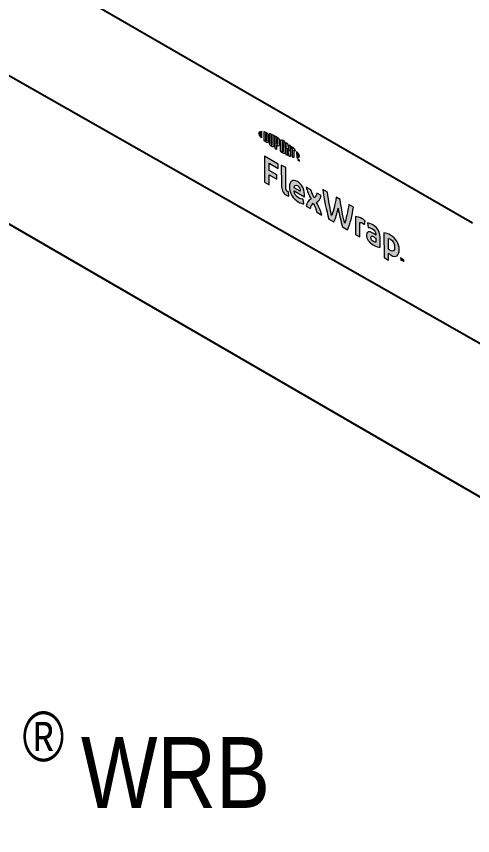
# Model space of a CAD drawing. Header units: inches. Extents: x -26 to 76, y -15 to 22.
# Drawn here: x 63.754 to 64.762, y 3.844 to 5.653 of the extents above; entities that cross this region are included whole.
import ezdxf

# ---------------------------------------------------------------- set-up
doc = ezdxf.new("R2010")
doc.units = ezdxf.units.IN
doc.header["$MEASUREMENT"] = 0
for name, color, linetype, lineweight in [('.ATI-TEXT_2', 7, 'Continuous', 0), ('G-ANNO-TTLB', 7, 'Continuous', 0), ('TYVEK', 7, 'Continuous', 0)]:
    doc.layers.add(name, color=color, linetype=linetype, lineweight=lineweight)

# ---------------------------------------------------------------- blocks, each defined once
blk = doc.blocks.new('Block_304')
at = {"layer": 'TYVEK', "color": 93, "lineweight": 25, "true_color": 0x6bbe46}
blk.add_line((64.7613, 5.197), (63.1698, 6.1159), dxfattribs=at)
blk = doc.blocks.new('Block_303')
at = {"layer": 'TYVEK'}
blk.add_blockref('Block_304', (0, 0), dxfattribs=at)
blk = doc.blocks.new('Block_302')
at = {"layer": 'TYVEK'}
blk.add_blockref('Block_303', (0, 0), dxfattribs=at)
blk = doc.blocks.new('Block_309')
at = {"layer": 'TYVEK', "true_color": 0x000000, "transparency": 33554687}
h = blk.add_hatch(color=18, dxfattribs=at)
h.dxf.hatch_style = 2
edge = h.paths.add_edge_path()
edge.add_spline(control_points=[(64.3022, 5.2873), (64.3022, 5.2873), (64.3021, 5.3448), (64.3021, 5.3448), (64.3021, 5.3448), (64.3324, 5.3274), (64.3324, 5.3274), (64.3324, 5.3274), (64.3325, 5.3174), (64.3325, 5.3174), (64.3325, 5.3174), (64.3123, 5.329), (64.3123, 5.329), (64.3123, 5.329), (64.3123, 5.3134), (64.3123, 5.3134), (64.3123, 5.3134), (64.3293, 5.3036), (64.3293, 5.3036), (64.3293, 5.3036), (64.3293, 5.2936), (64.3293, 5.2936), (64.3293, 5.2936), (64.3124, 5.3033), (64.3124, 5.3033), (64.3124, 5.3033), (64.3124, 5.2815), (64.3124, 5.2815), (64.3124, 5.2815), (64.3022, 5.2873), (64.3022, 5.2873)], knot_values=[0, 0, 0, 0, 1, 1, 1, 2, 2, 2, 3, 3, 3, 4, 4, 4, 5, 5, 5, 6, 6, 6, 7, 7, 7, 8, 8, 8, 9, 9, 9, 10, 10, 10, 10], degree=3, periodic=0)
h = blk.add_hatch(color=18, dxfattribs=at)
h.dxf.hatch_style = 2
edge = h.paths.add_edge_path()
edge.add_spline(control_points=[(64.3491, 5.2756), (64.3491, 5.2712), (64.3501, 5.2682), (64.3529, 5.2666), (64.3536, 5.2662), (64.3544, 5.2658), (64.355, 5.2656), (64.355, 5.2656), (64.3557, 5.2563), (64.3557, 5.2563), (64.3544, 5.2567), (64.3522, 5.2577), (64.3507, 5.2585), (64.3426, 5.2632), (64.3393, 5.2712), (64.3392, 5.2811), (64.3392, 5.2811), (64.3391, 5.325), (64.3391, 5.325), (64.3391, 5.325), (64.349, 5.32), (64.349, 5.32), (64.349, 5.32), (64.3491, 5.2756), (64.3491, 5.2756)], knot_values=[0, 0, 0, 0, 1, 1, 1, 2, 2, 2, 3, 3, 3, 4, 4, 4, 5, 5, 5, 6, 6, 6, 7, 7, 7, 8, 8, 8, 8], degree=3, periodic=0)
h = blk.add_hatch(color=18, dxfattribs=at)
h.dxf.hatch_style = 2
edge = h.paths.add_edge_path()
edge.add_spline(control_points=[(64.3673, 5.2749), (64.3673, 5.2749), (64.3808, 5.2671), (64.3808, 5.2671), (64.3808, 5.2671), (64.3808, 5.2681), (64.3808, 5.2681), (64.3808, 5.2727), (64.3787, 5.2773), (64.3747, 5.2796), (64.3706, 5.2819), (64.3679, 5.2801), (64.3673, 5.2749)], knot_values=[0, 0, 0, 0, 1, 1, 1, 2, 2, 2, 3, 3, 3, 4, 4, 4, 4], degree=3, periodic=0)
edge = h.paths.add_edge_path()
edge.add_spline(control_points=[(64.3889, 5.2394), (64.3858, 5.2395), (64.3812, 5.241), (64.3765, 5.2437), (64.365, 5.2503), (64.3571, 5.2632), (64.3571, 5.2768), (64.3571, 5.2899), (64.3643, 5.2946), (64.3747, 5.2886), (64.3841, 5.2833), (64.3902, 5.2721), (64.3902, 5.2611), (64.3902, 5.2586), (64.3901, 5.2566), (64.39, 5.255), (64.39, 5.255), (64.3674, 5.2679), (64.3674, 5.2679), (64.3684, 5.2608), (64.3717, 5.2559), (64.3774, 5.2527), (64.3809, 5.2507), (64.3843, 5.2497), (64.3873, 5.2494), (64.3873, 5.2494), (64.3889, 5.2394), (64.3889, 5.2394)], knot_values=[0, 0, 0, 0, 1, 1, 1, 2, 2, 2, 3, 3, 3, 4, 4, 4, 5, 5, 5, 6, 6, 6, 7, 7, 7, 8, 8, 8, 9, 9, 9, 9], degree=3, periodic=0)
h = blk.add_hatch(color=18, dxfattribs=at)
h.dxf.hatch_style = 2
edge = h.paths.add_edge_path()
edge.add_spline(control_points=[(64.4048, 5.2504), (64.4, 5.2593), (64.3962, 5.2671), (64.394, 5.2766), (64.394, 5.2766), (64.4046, 5.2705), (64.4046, 5.2705), (64.4055, 5.2663), (64.4087, 5.2589), (64.4118, 5.2524), (64.4144, 5.2554), (64.4167, 5.2589), (64.4172, 5.2632), (64.4172, 5.2632), (64.4272, 5.2575), (64.4272, 5.2575), (64.4253, 5.25), (64.4222, 5.2458), (64.4169, 5.2426), (64.422, 5.233), (64.4255, 5.2252), (64.4285, 5.2148), (64.4285, 5.2148), (64.4179, 5.2209), (64.4179, 5.2209), (64.4164, 5.2264), (64.4128, 5.2346), (64.4098, 5.2408), (64.4071, 5.2379), (64.4045, 5.2344), (64.4035, 5.2292), (64.4035, 5.2292), (64.394, 5.2346), (64.394, 5.2346), (64.3958, 5.2422), (64.3991, 5.2468), (64.4048, 5.2504)], knot_values=[0, 0, 0, 0, 1, 1, 1, 2, 2, 2, 3, 3, 3, 4, 4, 4, 5, 5, 5, 6, 6, 6, 7, 7, 7, 8, 8, 8, 9, 9, 9, 10, 10, 10, 11, 11, 11, 12, 12, 12, 12], degree=3, periodic=0)
h = blk.add_hatch(color=18, dxfattribs=at)
h.dxf.hatch_style = 2
edge = h.paths.add_edge_path()
edge.add_spline(control_points=[(64.4881, 5.238), (64.4881, 5.238), (64.4985, 5.2321), (64.4985, 5.2321), (64.4959, 5.2145), (64.4912, 5.1946), (64.4852, 5.1823), (64.4852, 5.1823), (64.474, 5.1887), (64.474, 5.1887), (64.4705, 5.201), (64.4673, 5.2149), (64.4647, 5.2298), (64.462, 5.2179), (64.459, 5.2076), (64.4554, 5.1994), (64.4554, 5.1994), (64.4442, 5.2058), (64.4442, 5.2058), (64.4385, 5.2248), (64.4334, 5.2503), (64.4307, 5.271), (64.4307, 5.271), (64.441, 5.2651), (64.441, 5.2651), (64.4433, 5.2465), (64.4473, 5.2247), (64.4503, 5.2134), (64.4533, 5.2213), (64.458, 5.2374), (64.4601, 5.2541), (64.4601, 5.2541), (64.4692, 5.2489), (64.4692, 5.2489), (64.4714, 5.2298), (64.476, 5.2082), (64.4792, 5.1968), (64.482, 5.2048), (64.486, 5.2219), (64.4881, 5.238)], knot_values=[0, 0, 0, 0, 1, 1, 1, 2, 2, 2, 3, 3, 3, 4, 4, 4, 5, 5, 5, 6, 6, 6, 7, 7, 7, 8, 8, 8, 9, 9, 9, 10, 10, 10, 11, 11, 11, 12, 12, 12, 13, 13, 13, 13], degree=3, periodic=0)
h = blk.add_hatch(color=18, dxfattribs=at)
h.dxf.hatch_style = 2
edge = h.paths.add_edge_path()
edge.add_spline(control_points=[(64.5179, 5.2064), (64.5204, 5.205), (64.5229, 5.2032), (64.5243, 5.202), (64.5243, 5.202), (64.5229, 5.1935), (64.5229, 5.1935), (64.5217, 5.1947), (64.5202, 5.1958), (64.5187, 5.1966), (64.516, 5.1981), (64.5143, 5.1986), (64.5128, 5.1986), (64.5128, 5.1986), (64.5128, 5.1664), (64.5128, 5.1664), (64.5128, 5.1664), (64.503, 5.1721), (64.503, 5.1721), (64.503, 5.1721), (64.5029, 5.2114), (64.5029, 5.2114), (64.5068, 5.2114), (64.5127, 5.2094), (64.5179, 5.2064)], knot_values=[0, 0, 0, 0, 1, 1, 1, 2, 2, 2, 3, 3, 3, 4, 4, 4, 5, 5, 5, 6, 6, 6, 7, 7, 7, 8, 8, 8, 8], degree=3, periodic=0)
h = blk.add_hatch(color=18, dxfattribs=at)
h.dxf.hatch_style = 2
edge = h.paths.add_edge_path()
edge.add_spline(control_points=[(64.5478, 5.1546), (64.5478, 5.1546), (64.5478, 5.1634), (64.5478, 5.1634), (64.5461, 5.1648), (64.5444, 5.166), (64.5427, 5.167), (64.5395, 5.1689), (64.5369, 5.1688), (64.5369, 5.165), (64.5369, 5.1615), (64.539, 5.1585), (64.5428, 5.1563), (64.545, 5.1551), (64.5467, 5.1546), (64.5478, 5.1546)], knot_values=[0, 0, 0, 0, 1, 1, 1, 2, 2, 2, 3, 3, 3, 4, 4, 4, 5, 5, 5, 5], degree=3, periodic=0)
edge = h.paths.add_edge_path()
edge.add_spline(control_points=[(64.5418, 5.1488), (64.5321, 5.1544), (64.5272, 5.1627), (64.5271, 5.1701), (64.5271, 5.1782), (64.5329, 5.1797), (64.5414, 5.1749), (64.5434, 5.1737), (64.546, 5.1719), (64.5478, 5.1706), (64.5478, 5.1706), (64.5478, 5.1725), (64.5478, 5.1725), (64.5478, 5.1775), (64.5453, 5.1814), (64.5405, 5.1841), (64.5373, 5.1859), (64.534, 5.1872), (64.5311, 5.1875), (64.5311, 5.1875), (64.5293, 5.1974), (64.5293, 5.1974), (64.5323, 5.1971), (64.5373, 5.1953), (64.5416, 5.1928), (64.5521, 5.1868), (64.5573, 5.1774), (64.5573, 5.1663), (64.5573, 5.1663), (64.5574, 5.1435), (64.5574, 5.1435), (64.5545, 5.1434), (64.549, 5.1447), (64.5418, 5.1488)], knot_values=[0, 0, 0, 0, 1, 1, 1, 2, 2, 2, 3, 3, 3, 4, 4, 4, 5, 5, 5, 6, 6, 6, 7, 7, 7, 8, 8, 8, 9, 9, 9, 10, 10, 10, 11, 11, 11, 11], degree=3, periodic=0)
h = blk.add_hatch(color=18, dxfattribs=at)
h.dxf.hatch_style = 2
edge = h.paths.add_edge_path()
edge.add_spline(control_points=[(64.5802, 5.1361), (64.5865, 5.1325), (64.5894, 5.1353), (64.5894, 5.1437), (64.5894, 5.1511), (64.5867, 5.1576), (64.5802, 5.1613), (64.5784, 5.1623), (64.5771, 5.1627), (64.5756, 5.1629), (64.5756, 5.1629), (64.5757, 5.1399), (64.5757, 5.1399), (64.577, 5.1384), (64.5782, 5.1373), (64.5802, 5.1361)], knot_values=[0, 0, 0, 0, 1, 1, 1, 2, 2, 2, 3, 3, 3, 4, 4, 4, 5, 5, 5, 5], degree=3, periodic=0)
edge = h.paths.add_edge_path()
edge.add_spline(control_points=[(64.5817, 5.1261), (64.5792, 5.1275), (64.5775, 5.1288), (64.5757, 5.1306), (64.5757, 5.1306), (64.5757, 5.115), (64.5757, 5.115), (64.5757, 5.115), (64.566, 5.1206), (64.566, 5.1206), (64.566, 5.1206), (64.5658, 5.1754), (64.5658, 5.1754), (64.5699, 5.1752), (64.5756, 5.1733), (64.5806, 5.1704), (64.5923, 5.1637), (64.5993, 5.1515), (64.5994, 5.1383), (64.5994, 5.1248), (64.5928, 5.1197), (64.5817, 5.1261)], knot_values=[0, 0, 0, 0, 1, 1, 1, 2, 2, 2, 3, 3, 3, 4, 4, 4, 5, 5, 5, 6, 6, 6, 7, 7, 7, 7], degree=3, periodic=0)
h = blk.add_hatch(color=18, dxfattribs=at)
h.dxf.hatch_style = 2
edge = h.paths.add_edge_path()
edge.add_spline(control_points=[(64.6064, 5.1177), (64.6068, 5.1165), (64.6071, 5.1155), (64.6076, 5.1145), (64.608, 5.115), (64.6083, 5.1156), (64.6086, 5.1164), (64.6086, 5.1164), (64.6097, 5.1158), (64.6097, 5.1158), (64.6097, 5.1158), (64.6097, 5.1116), (64.6097, 5.1116), (64.6097, 5.1116), (64.6088, 5.1121), (64.6088, 5.1121), (64.6088, 5.1121), (64.6088, 5.114), (64.6088, 5.114), (64.6088, 5.114), (64.6088, 5.1147), (64.6088, 5.1147), (64.6085, 5.1142), (64.6082, 5.1137), (64.6079, 5.1134), (64.6079, 5.1134), (64.6072, 5.1138), (64.6072, 5.1138), (64.6069, 5.1145), (64.6065, 5.1154), (64.6062, 5.1162), (64.6062, 5.1162), (64.6063, 5.1155), (64.6063, 5.1155), (64.6063, 5.1155), (64.6063, 5.1135), (64.6063, 5.1135), (64.6063, 5.1135), (64.6054, 5.114), (64.6054, 5.114), (64.6054, 5.114), (64.6054, 5.1183), (64.6054, 5.1183), (64.6054, 5.1183), (64.6064, 5.1177), (64.6064, 5.1177)], knot_values=[0, 0, 0, 0, 1, 1, 1, 2, 2, 2, 3, 3, 3, 4, 4, 4, 5, 5, 5, 6, 6, 6, 7, 7, 7, 8, 8, 8, 9, 9, 9, 10, 10, 10, 11, 11, 11, 12, 12, 12, 13, 13, 13, 14, 14, 14, 15, 15, 15, 15], degree=3, periodic=0)
edge = h.paths.add_edge_path()
edge.add_spline(control_points=[(64.603, 5.1187), (64.603, 5.1187), (64.602, 5.1193), (64.602, 5.1193), (64.602, 5.1193), (64.602, 5.1202), (64.602, 5.1202), (64.602, 5.1202), (64.605, 5.1185), (64.605, 5.1185), (64.605, 5.1185), (64.605, 5.1175), (64.605, 5.1175), (64.605, 5.1175), (64.604, 5.1181), (64.604, 5.1181), (64.604, 5.1181), (64.604, 5.1148), (64.604, 5.1148), (64.604, 5.1148), (64.603, 5.1154), (64.603, 5.1154), (64.603, 5.1154), (64.603, 5.1187), (64.603, 5.1187)], knot_values=[0, 0, 0, 0, 1, 1, 1, 2, 2, 2, 3, 3, 3, 4, 4, 4, 5, 5, 5, 6, 6, 6, 7, 7, 7, 8, 8, 8, 8], degree=3, periodic=0)
at = {"layer": 'TYVEK'}
for points, knots in [([(64.3022, 5.2873), (64.3022, 5.2873), (64.3021, 5.3448), (64.3021, 5.3448), (64.3021, 5.3448), (64.3324, 5.3274), (64.3324, 5.3274), (64.3324, 5.3274), (64.3325, 5.3174), (64.3325, 5.3174), (64.3325, 5.3174), (64.3123, 5.329), (64.3123, 5.329), (64.3123, 5.329), (64.3123, 5.3134), (64.3123, 5.3134), (64.3123, 5.3134), (64.3293, 5.3036), (64.3293, 5.3036), (64.3293, 5.3036), (64.3293, 5.2936), (64.3293, 5.2936), (64.3293, 5.2936), (64.3124, 5.3033), (64.3124, 5.3033), (64.3124, 5.3033), (64.3124, 5.2815), (64.3124, 5.2815), (64.3124, 5.2815), (64.3022, 5.2873), (64.3022, 5.2873)], [0, 0, 0, 0, 1, 1, 1, 2, 2, 2, 3, 3, 3, 4, 4, 4, 5, 5, 5, 6, 6, 6, 7, 7, 7, 8, 8, 8, 9, 9, 9, 10, 10, 10, 10]), ([(64.3491, 5.2756), (64.3491, 5.2712), (64.3501, 5.2682), (64.3529, 5.2666), (64.3536, 5.2662), (64.3544, 5.2658), (64.355, 5.2656), (64.355, 5.2656), (64.3557, 5.2563), (64.3557, 5.2563), (64.3544, 5.2567), (64.3522, 5.2577), (64.3507, 5.2585), (64.3426, 5.2632), (64.3393, 5.2712), (64.3392, 5.2811), (64.3392, 5.2811), (64.3391, 5.325), (64.3391, 5.325), (64.3391, 5.325), (64.349, 5.32), (64.349, 5.32), (64.349, 5.32), (64.3491, 5.2756), (64.3491, 5.2756)], [0, 0, 0, 0, 1, 1, 1, 2, 2, 2, 3, 3, 3, 4, 4, 4, 5, 5, 5, 6, 6, 6, 7, 7, 7, 8, 8, 8, 8]), ([(64.3889, 5.2394), (64.3858, 5.2395), (64.3812, 5.241), (64.3765, 5.2437), (64.365, 5.2503), (64.3571, 5.2632), (64.3571, 5.2768), (64.3571, 5.2899), (64.3643, 5.2946), (64.3747, 5.2886), (64.3841, 5.2833), (64.3902, 5.2721), (64.3902, 5.2611), (64.3902, 5.2586), (64.3901, 5.2566), (64.39, 5.255), (64.39, 5.255), (64.3674, 5.2679), (64.3674, 5.2679), (64.3684, 5.2608), (64.3717, 5.2559), (64.3774, 5.2527), (64.3809, 5.2507), (64.3843, 5.2497), (64.3873, 5.2494), (64.3873, 5.2494), (64.3889, 5.2394), (64.3889, 5.2394)], [0, 0, 0, 0, 1, 1, 1, 2, 2, 2, 3, 3, 3, 4, 4, 4, 5, 5, 5, 6, 6, 6, 7, 7, 7, 8, 8, 8, 9, 9, 9, 9]), ([(64.3673, 5.2749), (64.3673, 5.2749), (64.3808, 5.2671), (64.3808, 5.2671), (64.3808, 5.2671), (64.3808, 5.2681), (64.3808, 5.2681), (64.3808, 5.2727), (64.3787, 5.2773), (64.3747, 5.2796), (64.3706, 5.2819), (64.3679, 5.2801), (64.3673, 5.2749)], [0, 0, 0, 0, 1, 1, 1, 2, 2, 2, 3, 3, 3, 4, 4, 4, 4]), ([(64.4048, 5.2504), (64.4, 5.2593), (64.3962, 5.2671), (64.394, 5.2766), (64.394, 5.2766), (64.4046, 5.2705), (64.4046, 5.2705), (64.4055, 5.2663), (64.4087, 5.2589), (64.4118, 5.2524), (64.4144, 5.2554), (64.4167, 5.2589), (64.4172, 5.2632), (64.4172, 5.2632), (64.4272, 5.2575), (64.4272, 5.2575), (64.4253, 5.25), (64.4222, 5.2458), (64.4169, 5.2426), (64.422, 5.233), (64.4255, 5.2252), (64.4285, 5.2148), (64.4285, 5.2148), (64.4179, 5.2209), (64.4179, 5.2209), (64.4164, 5.2264), (64.4128, 5.2346), (64.4098, 5.2408), (64.4071, 5.2379), (64.4045, 5.2344), (64.4035, 5.2292), (64.4035, 5.2292), (64.394, 5.2346), (64.394, 5.2346), (64.3958, 5.2422), (64.3991, 5.2468), (64.4048, 5.2504)], [0, 0, 0, 0, 1, 1, 1, 2, 2, 2, 3, 3, 3, 4, 4, 4, 5, 5, 5, 6, 6, 6, 7, 7, 7, 8, 8, 8, 9, 9, 9, 10, 10, 10, 11, 11, 11, 12, 12, 12, 12]), ([(64.4881, 5.238), (64.4881, 5.238), (64.4985, 5.2321), (64.4985, 5.2321), (64.4959, 5.2145), (64.4912, 5.1946), (64.4852, 5.1823), (64.4852, 5.1823), (64.474, 5.1887), (64.474, 5.1887), (64.4705, 5.201), (64.4673, 5.2149), (64.4647, 5.2298), (64.462, 5.2179), (64.459, 5.2076), (64.4554, 5.1994), (64.4554, 5.1994), (64.4442, 5.2058), (64.4442, 5.2058), (64.4385, 5.2248), (64.4334, 5.2503), (64.4307, 5.271), (64.4307, 5.271), (64.441, 5.2651), (64.441, 5.2651), (64.4433, 5.2465), (64.4473, 5.2247), (64.4503, 5.2134), (64.4533, 5.2213), (64.458, 5.2374), (64.4601, 5.2541), (64.4601, 5.2541), (64.4692, 5.2489), (64.4692, 5.2489), (64.4714, 5.2298), (64.476, 5.2082), (64.4792, 5.1968), (64.482, 5.2048), (64.486, 5.2219), (64.4881, 5.238)], [0, 0, 0, 0, 1, 1, 1, 2, 2, 2, 3, 3, 3, 4, 4, 4, 5, 5, 5, 6, 6, 6, 7, 7, 7, 8, 8, 8, 9, 9, 9, 10, 10, 10, 11, 11, 11, 12, 12, 12, 13, 13, 13, 13]), ([(64.5179, 5.2064), (64.5204, 5.205), (64.5229, 5.2032), (64.5243, 5.202), (64.5243, 5.202), (64.5229, 5.1935), (64.5229, 5.1935), (64.5217, 5.1947), (64.5202, 5.1958), (64.5187, 5.1966), (64.516, 5.1981), (64.5143, 5.1986), (64.5128, 5.1986), (64.5128, 5.1986), (64.5128, 5.1664), (64.5128, 5.1664), (64.5128, 5.1664), (64.503, 5.1721), (64.503, 5.1721), (64.503, 5.1721), (64.5029, 5.2114), (64.5029, 5.2114), (64.5068, 5.2114), (64.5127, 5.2094), (64.5179, 5.2064)], [0, 0, 0, 0, 1, 1, 1, 2, 2, 2, 3, 3, 3, 4, 4, 4, 5, 5, 5, 6, 6, 6, 7, 7, 7, 8, 8, 8, 8]), ([(64.5418, 5.1488), (64.5321, 5.1544), (64.5272, 5.1627), (64.5271, 5.1701), (64.5271, 5.1782), (64.5329, 5.1797), (64.5414, 5.1749), (64.5434, 5.1737), (64.546, 5.1719), (64.5478, 5.1706), (64.5478, 5.1706), (64.5478, 5.1725), (64.5478, 5.1725), (64.5478, 5.1775), (64.5453, 5.1814), (64.5405, 5.1841), (64.5373, 5.1859), (64.534, 5.1872), (64.5311, 5.1875), (64.5311, 5.1875), (64.5293, 5.1974), (64.5293, 5.1974), (64.5323, 5.1971), (64.5373, 5.1953), (64.5416, 5.1928), (64.5521, 5.1868), (64.5573, 5.1774), (64.5573, 5.1663), (64.5573, 5.1663), (64.5574, 5.1435), (64.5574, 5.1435), (64.5545, 5.1434), (64.549, 5.1447), (64.5418, 5.1488)], [0, 0, 0, 0, 1, 1, 1, 2, 2, 2, 3, 3, 3, 4, 4, 4, 5, 5, 5, 6, 6, 6, 7, 7, 7, 8, 8, 8, 9, 9, 9, 10, 10, 10, 11, 11, 11, 11]), ([(64.5817, 5.1261), (64.5792, 5.1275), (64.5775, 5.1288), (64.5757, 5.1306), (64.5757, 5.1306), (64.5757, 5.115), (64.5757, 5.115), (64.5757, 5.115), (64.566, 5.1206), (64.566, 5.1206), (64.566, 5.1206), (64.5658, 5.1754), (64.5658, 5.1754), (64.5699, 5.1752), (64.5756, 5.1733), (64.5806, 5.1704), (64.5923, 5.1637), (64.5993, 5.1515), (64.5994, 5.1383), (64.5994, 5.1248), (64.5928, 5.1197), (64.5817, 5.1261)], [0, 0, 0, 0, 1, 1, 1, 2, 2, 2, 3, 3, 3, 4, 4, 4, 5, 5, 5, 6, 6, 6, 7, 7, 7, 7]), ([(64.5478, 5.1546), (64.5478, 5.1546), (64.5478, 5.1634), (64.5478, 5.1634), (64.5461, 5.1648), (64.5444, 5.166), (64.5427, 5.167), (64.5395, 5.1689), (64.5369, 5.1688), (64.5369, 5.165), (64.5369, 5.1615), (64.539, 5.1585), (64.5428, 5.1563), (64.545, 5.1551), (64.5467, 5.1546), (64.5478, 5.1546)], [0, 0, 0, 0, 1, 1, 1, 2, 2, 2, 3, 3, 3, 4, 4, 4, 5, 5, 5, 5]), ([(64.5802, 5.1361), (64.5865, 5.1325), (64.5894, 5.1353), (64.5894, 5.1437), (64.5894, 5.1511), (64.5867, 5.1576), (64.5802, 5.1613), (64.5784, 5.1623), (64.5771, 5.1627), (64.5756, 5.1629), (64.5756, 5.1629), (64.5757, 5.1399), (64.5757, 5.1399), (64.577, 5.1384), (64.5782, 5.1373), (64.5802, 5.1361)], [0, 0, 0, 0, 1, 1, 1, 2, 2, 2, 3, 3, 3, 4, 4, 4, 5, 5, 5, 5]), ([(64.603, 5.1187), (64.603, 5.1187), (64.602, 5.1193), (64.602, 5.1193), (64.602, 5.1193), (64.602, 5.1202), (64.602, 5.1202), (64.602, 5.1202), (64.605, 5.1185), (64.605, 5.1185), (64.605, 5.1185), (64.605, 5.1175), (64.605, 5.1175), (64.605, 5.1175), (64.604, 5.1181), (64.604, 5.1181), (64.604, 5.1181), (64.604, 5.1148), (64.604, 5.1148), (64.604, 5.1148), (64.603, 5.1154), (64.603, 5.1154), (64.603, 5.1154), (64.603, 5.1187), (64.603, 5.1187)], [0, 0, 0, 0, 1, 1, 1, 2, 2, 2, 3, 3, 3, 4, 4, 4, 5, 5, 5, 6, 6, 6, 7, 7, 7, 8, 8, 8, 8]), ([(64.6064, 5.1177), (64.6068, 5.1165), (64.6071, 5.1155), (64.6076, 5.1145), (64.608, 5.115), (64.6083, 5.1156), (64.6086, 5.1164), (64.6086, 5.1164), (64.6097, 5.1158), (64.6097, 5.1158), (64.6097, 5.1158), (64.6097, 5.1116), (64.6097, 5.1116), (64.6097, 5.1116), (64.6088, 5.1121), (64.6088, 5.1121), (64.6088, 5.1121), (64.6088, 5.114), (64.6088, 5.114), (64.6088, 5.114), (64.6088, 5.1147), (64.6088, 5.1147), (64.6085, 5.1142), (64.6082, 5.1137), (64.6079, 5.1134), (64.6079, 5.1134), (64.6072, 5.1138), (64.6072, 5.1138), (64.6069, 5.1145), (64.6065, 5.1154), (64.6062, 5.1162), (64.6062, 5.1162), (64.6063, 5.1155), (64.6063, 5.1155), (64.6063, 5.1155), (64.6063, 5.1135), (64.6063, 5.1135), (64.6063, 5.1135), (64.6054, 5.114), (64.6054, 5.114), (64.6054, 5.114), (64.6054, 5.1183), (64.6054, 5.1183), (64.6054, 5.1183), (64.6064, 5.1177), (64.6064, 5.1177)], [0, 0, 0, 0, 1, 1, 1, 2, 2, 2, 3, 3, 3, 4, 4, 4, 5, 5, 5, 6, 6, 6, 7, 7, 7, 8, 8, 8, 9, 9, 9, 10, 10, 10, 11, 11, 11, 12, 12, 12, 13, 13, 13, 14, 14, 14, 15, 15, 15, 15])]:
    blk.add_open_spline(points, degree=3, knots=knots, dxfattribs=at)
blk = doc.blocks.new('Block_310')
at = {"layer": 'TYVEK', "true_color": 0x000000, "transparency": 33554687}
h = blk.add_hatch(color=18, dxfattribs=at)
h.dxf.hatch_style = 2
edge = h.paths.add_edge_path()
edge.add_spline(control_points=[(64.2896, 5.3959), (64.2896, 5.3933), (64.2918, 5.3895), (64.2957, 5.3852), (64.2957, 5.3852), (64.2956, 5.3996), (64.2956, 5.3996), (64.2918, 5.3997), (64.2895, 5.3985), (64.2896, 5.3959)], knot_values=[0, 0, 0, 0, 1, 1, 1, 2, 2, 2, 3, 3, 3, 3], degree=3, periodic=0)
h = blk.add_hatch(color=18, dxfattribs=at)
h.dxf.hatch_style = 2
edge = h.paths.add_edge_path()
edge.add_spline(control_points=[(64.3073, 5.3798), (64.3073, 5.3787), (64.3068, 5.3787), (64.3061, 5.3791), (64.3055, 5.3794), (64.3047, 5.3801), (64.304, 5.3807), (64.304, 5.3807), (64.304, 5.3945), (64.304, 5.3945), (64.3047, 5.3943), (64.3055, 5.3941), (64.306, 5.3937), (64.3067, 5.3933), (64.3073, 5.3926), (64.3073, 5.3915), (64.3073, 5.3915), (64.3073, 5.3798), (64.3073, 5.3798)], knot_values=[0, 0, 0, 0, 1, 1, 1, 2, 2, 2, 3, 3, 3, 4, 4, 4, 5, 5, 5, 6, 6, 6, 6], degree=3, periodic=0)
edge = h.paths.add_edge_path()
edge.add_spline(control_points=[(64.3065, 5.3971), (64.3054, 5.3977), (64.3038, 5.3982), (64.301, 5.3989), (64.301, 5.3989), (64.3011, 5.3797), (64.3011, 5.3797), (64.3036, 5.3774), (64.3055, 5.3758), (64.3065, 5.3752), (64.309, 5.3738), (64.3104, 5.3747), (64.3104, 5.3775), (64.3104, 5.3775), (64.3104, 5.3903), (64.3104, 5.3903), (64.3104, 5.3931), (64.309, 5.3957), (64.3065, 5.3971)], knot_values=[0, 0, 0, 0, 1, 1, 1, 2, 2, 2, 3, 3, 3, 4, 4, 4, 5, 5, 5, 6, 6, 6, 6], degree=3, periodic=0)
h = blk.add_hatch(color=18, dxfattribs=at)
h.dxf.hatch_style = 2
edge = h.paths.add_edge_path()
edge.add_spline(control_points=[(64.3192, 5.3708), (64.3192, 5.3697), (64.3188, 5.3692), (64.3176, 5.37), (64.3165, 5.3709), (64.3161, 5.3716), (64.3161, 5.3729), (64.3161, 5.3729), (64.3161, 5.3938), (64.3161, 5.3938), (64.3153, 5.3941), (64.3136, 5.3948), (64.3128, 5.3951), (64.3128, 5.3951), (64.3129, 5.3741), (64.3129, 5.3741), (64.3129, 5.3707), (64.3143, 5.3686), (64.3176, 5.3662), (64.3207, 5.3641), (64.3226, 5.3648), (64.3226, 5.3685), (64.3226, 5.3685), (64.3225, 5.3908), (64.3225, 5.3908), (64.3219, 5.3911), (64.3198, 5.3921), (64.3191, 5.3924), (64.3191, 5.3924), (64.3192, 5.3708), (64.3192, 5.3708)], knot_values=[0, 0, 0, 0, 1, 1, 1, 2, 2, 2, 3, 3, 3, 4, 4, 4, 5, 5, 5, 6, 6, 6, 7, 7, 7, 8, 8, 8, 9, 9, 9, 10, 10, 10, 10], degree=3, periodic=0)
h = blk.add_hatch(color=18, dxfattribs=at)
h.dxf.hatch_style = 2
edge = h.paths.add_edge_path()
edge.add_spline(control_points=[(64.3316, 5.3728), (64.3316, 5.3716), (64.3312, 5.3712), (64.3298, 5.372), (64.3298, 5.372), (64.3286, 5.3727), (64.3286, 5.3727), (64.3286, 5.3727), (64.3286, 5.3837), (64.3286, 5.3837), (64.3291, 5.3835), (64.3294, 5.3833), (64.3298, 5.3831), (64.3313, 5.3823), (64.3316, 5.3814), (64.3316, 5.3802), (64.3316, 5.3802), (64.3316, 5.3728), (64.3316, 5.3728)], knot_values=[0, 0, 0, 0, 1, 1, 1, 2, 2, 2, 3, 3, 3, 4, 4, 4, 5, 5, 5, 6, 6, 6, 6], degree=3, periodic=0)
edge = h.paths.add_edge_path()
edge.add_spline(control_points=[(64.3299, 5.3869), (64.3293, 5.3873), (64.3272, 5.3884), (64.3252, 5.3894), (64.3252, 5.3894), (64.3253, 5.3614), (64.3253, 5.3614), (64.3259, 5.361), (64.3277, 5.3598), (64.3287, 5.3593), (64.3287, 5.3593), (64.3286, 5.3688), (64.3286, 5.3688), (64.3286, 5.3688), (64.33, 5.368), (64.33, 5.368), (64.3336, 5.366), (64.335, 5.367), (64.335, 5.3705), (64.335, 5.3705), (64.335, 5.3788), (64.335, 5.3788), (64.335, 5.3823), (64.3333, 5.385), (64.3299, 5.3869)], knot_values=[0, 0, 0, 0, 1, 1, 1, 2, 2, 2, 3, 3, 3, 4, 4, 4, 5, 5, 5, 6, 6, 6, 7, 7, 7, 8, 8, 8, 8], degree=3, periodic=0)
h = blk.add_hatch(color=18, dxfattribs=at)
h.dxf.hatch_style = 2
edge = h.paths.add_edge_path()
edge.add_spline(control_points=[(64.3438, 5.356), (64.3438, 5.3549), (64.3435, 5.3545), (64.3423, 5.3552), (64.341, 5.3558), (64.3407, 5.3566), (64.3407, 5.3578), (64.3407, 5.3578), (64.3407, 5.3753), (64.3407, 5.3753), (64.3407, 5.3764), (64.341, 5.3769), (64.3422, 5.3761), (64.3434, 5.3754), (64.3438, 5.3746), (64.3438, 5.3735), (64.3438, 5.3735), (64.3438, 5.356), (64.3438, 5.356)], knot_values=[0, 0, 0, 0, 1, 1, 1, 2, 2, 2, 3, 3, 3, 4, 4, 4, 5, 5, 5, 6, 6, 6, 6], degree=3, periodic=0)
edge = h.paths.add_edge_path()
edge.add_spline(control_points=[(64.3422, 5.38), (64.3391, 5.382), (64.3372, 5.3815), (64.3372, 5.3778), (64.3372, 5.3778), (64.3372, 5.3595), (64.3372, 5.3595), (64.3372, 5.3556), (64.339, 5.353), (64.3423, 5.3512), (64.3456, 5.3495), (64.3473, 5.35), (64.3473, 5.3541), (64.3473, 5.3541), (64.3472, 5.3716), (64.3472, 5.3716), (64.3472, 5.3756), (64.3457, 5.3779), (64.3422, 5.38)], knot_values=[0, 0, 0, 0, 1, 1, 1, 2, 2, 2, 3, 3, 3, 4, 4, 4, 5, 5, 5, 6, 6, 6, 6], degree=3, periodic=0)
h = blk.add_hatch(color=18, dxfattribs=at)
h.dxf.hatch_style = 2
edge = h.paths.add_edge_path()
edge.add_spline(control_points=[(64.3567, 5.3561), (64.3567, 5.3561), (64.3529, 5.3725), (64.3529, 5.3725), (64.3519, 5.3733), (64.3506, 5.3742), (64.3497, 5.3748), (64.3497, 5.3748), (64.3497, 5.3479), (64.3497, 5.3479), (64.3504, 5.3476), (64.3521, 5.3468), (64.353, 5.3464), (64.353, 5.3464), (64.3527, 5.3625), (64.3527, 5.3625), (64.3527, 5.3625), (64.3567, 5.3449), (64.3567, 5.3449), (64.3576, 5.3446), (64.3588, 5.3441), (64.3597, 5.3438), (64.3597, 5.3438), (64.3596, 5.3675), (64.3596, 5.3675), (64.3588, 5.3682), (64.3572, 5.3693), (64.3565, 5.3699), (64.3565, 5.3699), (64.3567, 5.3561), (64.3567, 5.3561)], knot_values=[0, 0, 0, 0, 1, 1, 1, 2, 2, 2, 3, 3, 3, 4, 4, 4, 5, 5, 5, 6, 6, 6, 7, 7, 7, 8, 8, 8, 9, 9, 9, 10, 10, 10, 10], degree=3, periodic=0)
h = blk.add_hatch(color=18, dxfattribs=at)
h.dxf.hatch_style = 2
edge = h.paths.add_edge_path()
edge.add_spline(control_points=[(64.3613, 5.3624), (64.3622, 5.3617), (64.363, 5.361), (64.3638, 5.3604), (64.3638, 5.3604), (64.3638, 5.3425), (64.3638, 5.3425), (64.3646, 5.3422), (64.366, 5.3419), (64.3669, 5.3417), (64.3669, 5.3417), (64.3669, 5.3578), (64.3669, 5.3578), (64.3677, 5.357), (64.3686, 5.3562), (64.3694, 5.3555), (64.3694, 5.3555), (64.3693, 5.359), (64.3693, 5.359), (64.3669, 5.3614), (64.3643, 5.3636), (64.3613, 5.3661), (64.3613, 5.3661), (64.3613, 5.3624), (64.3613, 5.3624)], knot_values=[0, 0, 0, 0, 1, 1, 1, 2, 2, 2, 3, 3, 3, 4, 4, 4, 5, 5, 5, 6, 6, 6, 7, 7, 7, 8, 8, 8, 8], degree=3, periodic=0)
h = blk.add_hatch(color=18, dxfattribs=at)
h.dxf.hatch_style = 2
edge = h.paths.add_edge_path()
edge.add_spline(control_points=[(64.3791, 5.3445), (64.3792, 5.3418), (64.3769, 5.3406), (64.3731, 5.3407), (64.3731, 5.3407), (64.373, 5.3552), (64.373, 5.3552), (64.3769, 5.3508), (64.3791, 5.3471), (64.3791, 5.3445)], knot_values=[0, 0, 0, 0, 1, 1, 1, 2, 2, 2, 3, 3, 3, 3], degree=3, periodic=0)
h = blk.add_hatch(color=18, dxfattribs=at)
h.dxf.hatch_style = 2
edge = h.paths.add_edge_path()
edge.add_spline(control_points=[(64.3774, 5.3368), (64.3774, 5.3368), (64.3777, 5.3366), (64.3777, 5.3366), (64.3777, 5.3366), (64.3783, 5.3353), (64.3783, 5.3353), (64.3783, 5.3353), (64.3788, 5.336), (64.3788, 5.336), (64.3788, 5.336), (64.3792, 5.3358), (64.3792, 5.3358), (64.3792, 5.3358), (64.3792, 5.3337), (64.3792, 5.3337), (64.3792, 5.3337), (64.3788, 5.3339), (64.3788, 5.3339), (64.3788, 5.3339), (64.3788, 5.3354), (64.3788, 5.3354), (64.3788, 5.3354), (64.3783, 5.3347), (64.3783, 5.3347), (64.3783, 5.3347), (64.3782, 5.3347), (64.3782, 5.3347), (64.3782, 5.3347), (64.3777, 5.336), (64.3777, 5.336), (64.3777, 5.336), (64.3777, 5.3346), (64.3777, 5.3346), (64.3777, 5.3346), (64.3774, 5.3348), (64.3774, 5.3348), (64.3774, 5.3348), (64.3774, 5.3368), (64.3774, 5.3368)], knot_values=[0, 0, 0, 0, 1, 1, 1, 2, 2, 2, 3, 3, 3, 4, 4, 4, 5, 5, 5, 6, 6, 6, 7, 7, 7, 8, 8, 8, 9, 9, 9, 10, 10, 10, 11, 11, 11, 12, 12, 12, 13, 13, 13, 13], degree=3, periodic=0)
edge = h.paths.add_edge_path()
edge.add_spline(control_points=[(64.3761, 5.3372), (64.3761, 5.3372), (64.3755, 5.3375), (64.3755, 5.3375), (64.3755, 5.3375), (64.3755, 5.3379), (64.3755, 5.3379), (64.3755, 5.3379), (64.377, 5.3371), (64.377, 5.3371), (64.377, 5.3371), (64.377, 5.3367), (64.377, 5.3367), (64.377, 5.3367), (64.3764, 5.337), (64.3764, 5.337), (64.3764, 5.337), (64.3764, 5.3353), (64.3764, 5.3353), (64.3764, 5.3353), (64.3761, 5.3355), (64.3761, 5.3355), (64.3761, 5.3355), (64.3761, 5.3372), (64.3761, 5.3372)], knot_values=[0, 0, 0, 0, 1, 1, 1, 2, 2, 2, 3, 3, 3, 4, 4, 4, 5, 5, 5, 6, 6, 6, 7, 7, 7, 8, 8, 8, 8], degree=3, periodic=0)
at = {"layer": 'TYVEK'}
for points, knots in [([(64.2896, 5.3959), (64.2896, 5.3933), (64.2918, 5.3895), (64.2957, 5.3852), (64.2957, 5.3852), (64.2956, 5.3996), (64.2956, 5.3996), (64.2918, 5.3997), (64.2895, 5.3985), (64.2896, 5.3959)], [0, 0, 0, 0, 1, 1, 1, 2, 2, 2, 3, 3, 3, 3]), ([(64.3065, 5.3971), (64.3054, 5.3977), (64.3038, 5.3982), (64.301, 5.3989), (64.301, 5.3989), (64.3011, 5.3797), (64.3011, 5.3797), (64.3036, 5.3774), (64.3055, 5.3758), (64.3065, 5.3752), (64.309, 5.3738), (64.3104, 5.3747), (64.3104, 5.3775), (64.3104, 5.3775), (64.3104, 5.3903), (64.3104, 5.3903), (64.3104, 5.3931), (64.309, 5.3957), (64.3065, 5.3971)], [0, 0, 0, 0, 1, 1, 1, 2, 2, 2, 3, 3, 3, 4, 4, 4, 5, 5, 5, 6, 6, 6, 6]), ([(64.3073, 5.3798), (64.3073, 5.3787), (64.3068, 5.3787), (64.3061, 5.3791), (64.3055, 5.3794), (64.3047, 5.3801), (64.304, 5.3807), (64.304, 5.3807), (64.304, 5.3945), (64.304, 5.3945), (64.3047, 5.3943), (64.3055, 5.3941), (64.306, 5.3937), (64.3067, 5.3933), (64.3073, 5.3926), (64.3073, 5.3915), (64.3073, 5.3915), (64.3073, 5.3798), (64.3073, 5.3798)], [0, 0, 0, 0, 1, 1, 1, 2, 2, 2, 3, 3, 3, 4, 4, 4, 5, 5, 5, 6, 6, 6, 6]), ([(64.3192, 5.3708), (64.3192, 5.3697), (64.3188, 5.3692), (64.3176, 5.37), (64.3165, 5.3709), (64.3161, 5.3716), (64.3161, 5.3729), (64.3161, 5.3729), (64.3161, 5.3938), (64.3161, 5.3938), (64.3153, 5.3941), (64.3136, 5.3948), (64.3128, 5.3951), (64.3128, 5.3951), (64.3129, 5.3741), (64.3129, 5.3741), (64.3129, 5.3707), (64.3143, 5.3686), (64.3176, 5.3662), (64.3207, 5.3641), (64.3226, 5.3648), (64.3226, 5.3685), (64.3226, 5.3685), (64.3225, 5.3908), (64.3225, 5.3908), (64.3219, 5.3911), (64.3198, 5.3921), (64.3191, 5.3924), (64.3191, 5.3924), (64.3192, 5.3708), (64.3192, 5.3708)], [0, 0, 0, 0, 1, 1, 1, 2, 2, 2, 3, 3, 3, 4, 4, 4, 5, 5, 5, 6, 6, 6, 7, 7, 7, 8, 8, 8, 9, 9, 9, 10, 10, 10, 10]), ([(64.3299, 5.3869), (64.3293, 5.3873), (64.3272, 5.3884), (64.3252, 5.3894), (64.3252, 5.3894), (64.3253, 5.3614), (64.3253, 5.3614), (64.3259, 5.361), (64.3277, 5.3598), (64.3287, 5.3593), (64.3287, 5.3593), (64.3286, 5.3688), (64.3286, 5.3688), (64.3286, 5.3688), (64.33, 5.368), (64.33, 5.368), (64.3336, 5.366), (64.335, 5.367), (64.335, 5.3705), (64.335, 5.3705), (64.335, 5.3788), (64.335, 5.3788), (64.335, 5.3823), (64.3333, 5.385), (64.3299, 5.3869)], [0, 0, 0, 0, 1, 1, 1, 2, 2, 2, 3, 3, 3, 4, 4, 4, 5, 5, 5, 6, 6, 6, 7, 7, 7, 8, 8, 8, 8]), ([(64.3316, 5.3728), (64.3316, 5.3716), (64.3312, 5.3712), (64.3298, 5.372), (64.3298, 5.372), (64.3286, 5.3727), (64.3286, 5.3727), (64.3286, 5.3727), (64.3286, 5.3837), (64.3286, 5.3837), (64.3291, 5.3835), (64.3294, 5.3833), (64.3298, 5.3831), (64.3313, 5.3823), (64.3316, 5.3814), (64.3316, 5.3802), (64.3316, 5.3802), (64.3316, 5.3728), (64.3316, 5.3728)], [0, 0, 0, 0, 1, 1, 1, 2, 2, 2, 3, 3, 3, 4, 4, 4, 5, 5, 5, 6, 6, 6, 6]), ([(64.3422, 5.38), (64.3391, 5.382), (64.3372, 5.3815), (64.3372, 5.3778), (64.3372, 5.3778), (64.3372, 5.3595), (64.3372, 5.3595), (64.3372, 5.3556), (64.339, 5.353), (64.3423, 5.3512), (64.3456, 5.3495), (64.3473, 5.35), (64.3473, 5.3541), (64.3473, 5.3541), (64.3472, 5.3716), (64.3472, 5.3716), (64.3472, 5.3756), (64.3457, 5.3779), (64.3422, 5.38)], [0, 0, 0, 0, 1, 1, 1, 2, 2, 2, 3, 3, 3, 4, 4, 4, 5, 5, 5, 6, 6, 6, 6]), ([(64.3438, 5.356), (64.3438, 5.3549), (64.3435, 5.3545), (64.3423, 5.3552), (64.341, 5.3558), (64.3407, 5.3566), (64.3407, 5.3578), (64.3407, 5.3578), (64.3407, 5.3753), (64.3407, 5.3753), (64.3407, 5.3764), (64.341, 5.3769), (64.3422, 5.3761), (64.3434, 5.3754), (64.3438, 5.3746), (64.3438, 5.3735), (64.3438, 5.3735), (64.3438, 5.356), (64.3438, 5.356)], [0, 0, 0, 0, 1, 1, 1, 2, 2, 2, 3, 3, 3, 4, 4, 4, 5, 5, 5, 6, 6, 6, 6]), ([(64.3567, 5.3561), (64.3567, 5.3561), (64.3529, 5.3725), (64.3529, 5.3725), (64.3519, 5.3733), (64.3506, 5.3742), (64.3497, 5.3748), (64.3497, 5.3748), (64.3497, 5.3479), (64.3497, 5.3479), (64.3504, 5.3476), (64.3521, 5.3468), (64.353, 5.3464), (64.353, 5.3464), (64.3527, 5.3625), (64.3527, 5.3625), (64.3527, 5.3625), (64.3567, 5.3449), (64.3567, 5.3449), (64.3576, 5.3446), (64.3588, 5.3441), (64.3597, 5.3438), (64.3597, 5.3438), (64.3596, 5.3675), (64.3596, 5.3675), (64.3588, 5.3682), (64.3572, 5.3693), (64.3565, 5.3699), (64.3565, 5.3699), (64.3567, 5.3561), (64.3567, 5.3561)], [0, 0, 0, 0, 1, 1, 1, 2, 2, 2, 3, 3, 3, 4, 4, 4, 5, 5, 5, 6, 6, 6, 7, 7, 7, 8, 8, 8, 9, 9, 9, 10, 10, 10, 10]), ([(64.3613, 5.3624), (64.3622, 5.3617), (64.363, 5.361), (64.3638, 5.3604), (64.3638, 5.3604), (64.3638, 5.3425), (64.3638, 5.3425), (64.3646, 5.3422), (64.366, 5.3419), (64.3669, 5.3417), (64.3669, 5.3417), (64.3669, 5.3578), (64.3669, 5.3578), (64.3677, 5.357), (64.3686, 5.3562), (64.3694, 5.3555), (64.3694, 5.3555), (64.3693, 5.359), (64.3693, 5.359), (64.3669, 5.3614), (64.3643, 5.3636), (64.3613, 5.3661), (64.3613, 5.3661), (64.3613, 5.3624), (64.3613, 5.3624)], [0, 0, 0, 0, 1, 1, 1, 2, 2, 2, 3, 3, 3, 4, 4, 4, 5, 5, 5, 6, 6, 6, 7, 7, 7, 8, 8, 8, 8]), ([(64.3791, 5.3445), (64.3792, 5.3418), (64.3769, 5.3406), (64.3731, 5.3407), (64.3731, 5.3407), (64.373, 5.3552), (64.373, 5.3552), (64.3769, 5.3508), (64.3791, 5.3471), (64.3791, 5.3445)], [0, 0, 0, 0, 1, 1, 1, 2, 2, 2, 3, 3, 3, 3]), ([(64.3761, 5.3372), (64.3761, 5.3372), (64.3755, 5.3375), (64.3755, 5.3375), (64.3755, 5.3375), (64.3755, 5.3379), (64.3755, 5.3379), (64.3755, 5.3379), (64.377, 5.3371), (64.377, 5.3371), (64.377, 5.3371), (64.377, 5.3367), (64.377, 5.3367), (64.377, 5.3367), (64.3764, 5.337), (64.3764, 5.337), (64.3764, 5.337), (64.3764, 5.3353), (64.3764, 5.3353), (64.3764, 5.3353), (64.3761, 5.3355), (64.3761, 5.3355), (64.3761, 5.3355), (64.3761, 5.3372), (64.3761, 5.3372)], [0, 0, 0, 0, 1, 1, 1, 2, 2, 2, 3, 3, 3, 4, 4, 4, 5, 5, 5, 6, 6, 6, 7, 7, 7, 8, 8, 8, 8]), ([(64.3774, 5.3368), (64.3774, 5.3368), (64.3777, 5.3366), (64.3777, 5.3366), (64.3777, 5.3366), (64.3783, 5.3353), (64.3783, 5.3353), (64.3783, 5.3353), (64.3788, 5.336), (64.3788, 5.336), (64.3788, 5.336), (64.3792, 5.3358), (64.3792, 5.3358), (64.3792, 5.3358), (64.3792, 5.3337), (64.3792, 5.3337), (64.3792, 5.3337), (64.3788, 5.3339), (64.3788, 5.3339), (64.3788, 5.3339), (64.3788, 5.3354), (64.3788, 5.3354), (64.3788, 5.3354), (64.3783, 5.3347), (64.3783, 5.3347), (64.3783, 5.3347), (64.3782, 5.3347), (64.3782, 5.3347), (64.3782, 5.3347), (64.3777, 5.336), (64.3777, 5.336), (64.3777, 5.336), (64.3777, 5.3346), (64.3777, 5.3346), (64.3777, 5.3346), (64.3774, 5.3348), (64.3774, 5.3348), (64.3774, 5.3348), (64.3774, 5.3368), (64.3774, 5.3368)], [0, 0, 0, 0, 1, 1, 1, 2, 2, 2, 3, 3, 3, 4, 4, 4, 5, 5, 5, 6, 6, 6, 7, 7, 7, 8, 8, 8, 9, 9, 9, 10, 10, 10, 11, 11, 11, 12, 12, 12, 13, 13, 13, 13])]:
    blk.add_open_spline(points, degree=3, knots=knots, dxfattribs=at)
blk = doc.blocks.new('Block_308')
at = {"layer": 'TYVEK'}
for name in ['Block_310', 'Block_309']:
    blk.add_blockref(name, (0, 0), dxfattribs=at)
blk = doc.blocks.new('Block_414')
at = {"layer": '.ATI-TEXT_2', "char_height": 0.2, "attachment_point": 7}
for s, insert in [('\\C18;\\c0;\\FArial Narrow|b0|i0|c1;\\H0.109408;\\W1.000000;®', (63.7676, 4.0072)), ('\\C18;\\c0;\\FArial Narrow|b0|i0|c1;\\H0.156297;\\W1.000000;WRB', (63.8967, 3.9055))]:
    blk.add_mtext(s, dxfattribs=dict(at, insert=insert))

msp = doc.modelspace()

# ---------------------------------------------------------------- hatches: boundary and pattern name
at = {"layer": 'G-ANNO-TTLB', "true_color": 0xb9529f, "transparency": 33554687}
h = msp.add_hatch(color=233, dxfattribs=at)
edge = h.paths.add_edge_path()
edge.add_spline(control_points=[(71.2273, -15.1345), (71.2273, -15.1345), (30.5273, -15.1345), (30.5273, -15.1345), (30.5273, -15.1345), (30.5273, 19.0008), (30.5273, 19.0008), (30.5273, 19.0008), (71.2273, 19.0008), (71.2273, 19.0008), (71.2273, 19.0008), (71.2273, -15.1345), (71.2273, -15.1345)], knot_values=[0, 0, 0, 0, 1, 1, 1, 2, 2, 2, 3, 3, 3, 4, 4, 4, 4], degree=3, periodic=0)
edge = h.paths.add_edge_path()
edge.add_spline(control_points=[(30.6523, 18.8757), (30.6523, 18.8757), (30.6523, -15.0095), (30.6523, -15.0095), (30.6523, -15.0095), (71.1023, -15.0095), (71.1023, -15.0095), (71.1023, -15.0095), (71.1023, 18.8757), (71.1023, 18.8757), (71.1023, 18.8757), (30.6523, 18.8757), (30.6523, 18.8757)], knot_values=[0, 0, 0, 0, 1, 1, 1, 2, 2, 2, 3, 3, 3, 4, 4, 4, 4], degree=3, periodic=0)
edge.add_line((30.6523, 18.8757), (30.6523, 18.8757))

# ---------------------------------------------------------------- linework, layer by layer
at = {"layer": 'G-ANNO-TTLB'}
for points in [[(71.2273, -15.1345), (71.2273, -15.1345), (30.5273, -15.1345), (30.5273, -15.1345), (30.5273, -15.1345), (30.5273, 19.0008), (30.5273, 19.0008), (30.5273, 19.0008), (71.2273, 19.0008), (71.2273, 19.0008), (71.2273, 19.0008), (71.2273, -15.1345), (71.2273, -15.1345)], [(30.6523, 18.8757), (30.6523, 18.8757), (30.6523, -15.0095), (30.6523, -15.0095), (30.6523, -15.0095), (71.1023, -15.0095), (71.1023, -15.0095), (71.1023, -15.0095), (71.1023, 18.8757), (71.1023, 18.8757), (71.1023, 18.8757), (30.6523, 18.8757), (30.6523, 18.8757)]]:
    msp.add_open_spline(points, degree=3, knots=[0, 0, 0, 0, 1, 1, 1, 2, 2, 2, 3, 3, 3, 4, 4, 4, 4], dxfattribs=at)
at = {"layer": 'TYVEK', "color": 18, "lineweight": 25, "true_color": 0x000000}
msp.add_line((62.2387, 6.0641), (65.9668, 3.9029), dxfattribs=at)
at = {"layer": 'TYVEK', "color": 133, "lineweight": 25, "true_color": 0x70ccdd}
msp.add_line((64.8428, 4.8937), (63.2382, 5.8058), dxfattribs=at)

# ---------------------------------------------------------------- block references
at = {"layer": '.ATI-TEXT_2'}
msp.add_blockref('Block_414', (0, 0), dxfattribs=at)
at = {"layer": 'TYVEK'}
for name in ['Block_302', 'Block_308']:
    msp.add_blockref(name, (0, 0), dxfattribs=at)

doc.saveas('drawing.dxf')
